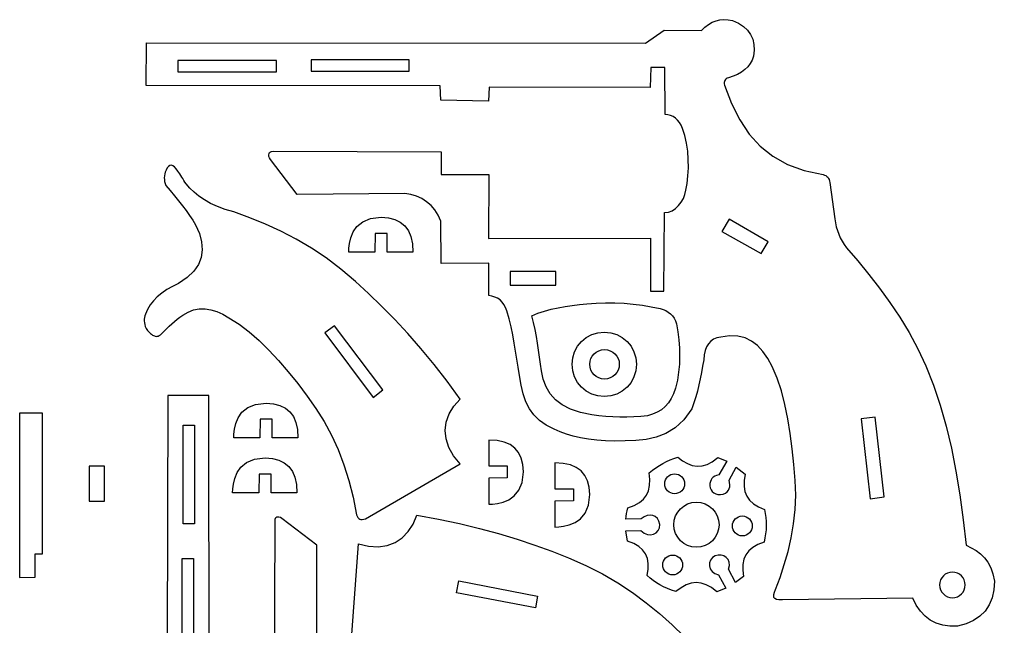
# Model space of a CAD drawing. Extents: x -8 to 105, y -78 to 79.
# Drawn here: x -4.1 to 105, y 11.2 to 79.2 of the extents above; entities that cross this region are included whole.
import ezdxf

# ---------------------------------------------------------------- set-up
doc = ezdxf.new("R2010")
doc.units = 0
doc.layers.add('CAMADA_1', color=7, linetype='CONTINUOUS')

msp = doc.modelspace()

# ---------------------------------------------------------------- linework, layer by layer
at = {"layer": 'CAMADA_1', "color": 250}
for points in [[(10.1154, 76.5784), (65.9345, 76.5233), (68.0334, 78.0087), (72.2008, 77.9402), (72.6027, 78.3275), (73.0075, 78.6399), (73.4186, 78.8798), (73.8392, 79.0495), (74.2731, 79.1513), (74.7234, 79.1876), (75.1938, 79.1607), (75.6876, 79.0729), (76.3399, 78.7729), (76.8937, 78.4106), (77.3472, 77.9887), (77.6984, 77.5098), (77.9452, 76.9766), (78.0857, 76.3918), (78.1182, 75.758), (78.0404, 75.078), (77.8837, 74.6475), (77.6708, 74.2531), (77.4019, 73.895), (77.0769, 73.5731), (76.6958, 73.2874), (76.2585, 73.0379), (75.7652, 72.8245), (75.2157, 72.6474), (75.0851, 72.6029), (74.9772, 72.5421), (74.8917, 72.465), (74.8282, 72.3716), (74.7865, 72.262), (74.7661, 72.136), (74.7668, 71.9937), (74.7882, 71.8352), (75.581, 69.7714), (76.4971, 67.946), (77.5588, 66.356), (78.7887, 64.9983), (80.2091, 63.8697), (81.8426, 62.967), (83.7116, 62.2873), (85.8385, 61.8274), (85.9914, 61.7775), (86.1265, 61.7097), (86.2436, 61.6238), (86.3427, 61.5201), (86.424, 61.3984), (86.4873, 61.2588), (86.5326, 61.1012), (86.5601, 60.9257), (87.1161, 56.8676), (87.1929, 56.4245), (87.2924, 55.9916), (87.4159, 55.5692), (87.5646, 55.1581), (87.7397, 54.7587), (87.9425, 54.3715), (88.1742, 53.9973), (88.436, 53.6364), (89.6899, 52.1602), (90.9227, 50.6567), (92.1242, 49.1141), (93.2843, 47.521), (94.3929, 45.8656), (95.44, 44.1364), (96.4154, 42.3216), (97.3091, 40.4098), (98.1625, 38.2642), (98.9188, 36.0108), (99.5852, 33.6514), (100.1686, 31.188), (100.6761, 28.6223), (101.1149, 25.9563), (101.4919, 23.1917), (101.8143, 20.3305), (102.4024, 20.0585), (102.9456, 19.7428), (103.4393, 19.3722), (103.8787, 18.9353), (104.259, 18.4208), (104.5754, 17.8174), (104.8232, 17.1138), (104.9975, 16.2987), (104.9343, 15.3246), (104.7339, 14.4416), (104.4001, 13.6532), (103.9371, 12.963), (103.349, 12.3747), (102.6397, 11.8917), (101.8132, 11.5176), (100.8737, 11.2561), (100.0061, 11.2613), (99.2074, 11.3782), (98.4776, 11.6068), (97.8169, 11.947), (97.2251, 12.3988), (96.7022, 12.9623), (96.2484, 13.6374), (95.8634, 14.4243), (81.2572, 14.2154), (80.879, 14.2299), (80.6048, 14.2745), (80.423, 14.3528), (80.3219, 14.4683), (80.29, 14.6245), (80.3156, 14.8251), (80.3874, 15.0734), (80.4936, 15.3731), (81.0042, 16.7377), (81.4764, 18.1627), (81.8956, 19.6407), (82.2474, 21.1644), (82.5174, 22.7264), (82.691, 24.3195), (82.7539, 25.9361), (82.6916, 27.5691), (82.539, 29.353), (82.3582, 31.1111), (82.1389, 32.8295), (81.8709, 34.4945), (81.5438, 36.0921), (81.1474, 37.6084), (80.6715, 39.0297), (80.1058, 40.3418), (79.6258, 41.2536), (79.0888, 42.0359), (78.4892, 42.6816), (77.822, 43.1837), (77.0819, 43.5351), (76.2637, 43.7288), (75.362, 43.7576), (74.3717, 43.6146), (73.9403, 43.5369), (73.5666, 43.391), (73.2492, 43.1772), (72.9867, 42.8952), (72.7776, 42.5453), (72.6206, 42.1272), (72.5142, 41.6412), (72.457, 41.087), (72.3367, 40.364), (72.2113, 39.6549), (72.0769, 38.9585), (71.9293, 38.2734), (71.7647, 37.5982), (71.579, 36.9317), (71.3683, 36.2724), (71.1285, 35.6191), (70.2448, 34.3856), (69.2764, 33.4747), (68.2383, 32.8361), (67.1455, 32.4198), (66.0128, 32.1756), (64.8552, 32.0534), (63.6877, 32.0031), (62.5252, 31.9744), (61.4784, 32.0221), (60.4885, 32.1039), (59.5556, 32.2199), (58.6796, 32.37), (57.8604, 32.5543), (57.0981, 32.7727), (56.3928, 33.0252), (55.7443, 33.3118), (54.839, 33.7724), (54.085, 34.3059), (53.4665, 34.9181), (52.9677, 35.6143), (52.5727, 36.4002), (52.2657, 37.2812), (52.0309, 38.2628), (51.8525, 39.3506), (51.6853, 40.2548), (51.5366, 41.159), (51.3952, 42.0632), (51.2502, 42.9674), (51.0904, 43.8716), (50.9046, 44.7758), (50.682, 45.6799), (50.4113, 46.5841), (50.2769, 46.9543), (50.1078, 47.2773), (49.9047, 47.5542), (49.6683, 47.786), (49.3995, 47.9736), (49.0991, 48.1183), (48.7676, 48.221), (48.406, 48.2826), (48.4057, 51.9019), (43.0835, 51.8821), (43.0414, 56.5975), (42.7492, 57.277), (42.3828, 57.8677), (41.9495, 58.372), (41.4566, 58.7926), (40.9112, 59.1322), (40.3206, 59.3935), (39.692, 59.579), (39.0327, 59.6913), (26.9672, 59.6142), (23.9854, 63.502), (23.8764, 63.6906), (23.8159, 63.868), (23.8001, 64.0297), (23.8255, 64.1709), (23.8884, 64.2872), (23.9852, 64.3738), (24.1122, 64.4261), (24.2659, 64.4396), (43.0835, 64.3892), (43.0752, 61.8393), (48.4089, 61.8272), (48.3872, 54.6604), (66.5092, 54.6997), (66.5165, 48.766), (67.9881, 48.7653), (68.0839, 57.5655), (68.5239, 57.622), (68.9368, 57.7818), (69.3158, 58.03), (69.6543, 58.3518), (69.9457, 58.7324), (70.1831, 59.157), (70.3599, 59.6108), (70.4694, 60.079), (70.6082, 60.8412), (70.7011, 61.6825), (70.7445, 62.578), (70.735, 63.5026), (70.6688, 64.4314), (70.5425, 65.3394), (70.3525, 66.2018), (70.0953, 66.9935), (69.9293, 67.3488), (69.7406, 67.6586), (69.5292, 67.923), (69.2952, 68.1421), (69.0385, 68.316), (68.7593, 68.4449), (68.4577, 68.5287), (68.1337, 68.5678), (68.1227, 73.821), (66.5525, 73.8014), (66.4621, 71.586), (48.4551, 71.6219), (48.3834, 70.0534), (43.0371, 70.1417), (42.9591, 71.7567), (10.0675, 71.8093), (10.1154, 76.5784), (10.1154, 76.5784)], [(13.6221, 74.5837), (13.6221, 73.3184), (24.6653, 73.3184), (24.6653, 74.5837), (13.6221, 74.5837), (13.6221, 74.5837)], [(28.5518, 74.6704), (28.5518, 73.4051), (39.4957, 73.4051), (39.4957, 74.6704), (28.5518, 74.6704), (28.5518, 74.6704)], [(33.6128, 23.7443), (33.6759, 23.5821), (33.7556, 23.4475), (33.8526, 23.342), (33.9681, 23.2671), (34.1027, 23.2242), (34.2575, 23.2149), (34.4334, 23.2408), (34.6312, 23.3032), (45.2019, 29.4302), (44.4562, 30.336), (43.9338, 31.2746), (43.6298, 32.2298), (43.5393, 33.1855), (43.6575, 34.1256), (43.9793, 35.0338), (44.5001, 35.8942), (45.2148, 36.6905), (43.7493, 38.6888), (42.2838, 40.5738), (40.8183, 42.3518), (39.3528, 44.0296), (37.8873, 45.6136), (36.4218, 47.1106), (34.9563, 48.527), (33.4909, 49.8696), (31.8702, 51.2512), (30.2249, 52.4907), (28.5559, 53.6008), (26.8643, 54.5939), (25.1511, 55.4825), (23.4172, 56.279), (21.6638, 56.9961), (19.8918, 57.6462), (18.9188, 57.9238), (18.0477, 58.2424), (17.2709, 58.5981), (16.5808, 58.9872), (15.9697, 59.4059), (15.4299, 59.8505), (14.9539, 60.3173), (14.5339, 60.8024), (14.4071, 60.9919), (14.2841, 61.1815), (14.1648, 61.369), (14.0493, 61.5528), (13.9373, 61.7308), (13.829, 61.9013), (13.7243, 62.0622), (13.6231, 62.2118), (13.4305, 62.4873), (13.2457, 62.688), (13.0686, 62.8136), (12.8992, 62.8641), (12.7374, 62.8393), (12.5829, 62.739), (12.4358, 62.563), (12.2958, 62.3114), (12.2098, 62.1041), (12.1478, 61.8953), (12.1099, 61.6849), (12.0962, 61.4731), (12.1065, 61.2598), (12.1409, 61.045), (12.1995, 60.8286), (12.2821, 60.6108), (12.7753, 60.0261), (13.2483, 59.4513), (13.7002, 58.8866), (14.1301, 58.332), (14.5369, 57.7877), (14.9197, 57.2539), (15.2775, 56.7306), (15.6093, 56.218), (16.0312, 55.2367), (16.2813, 54.2986), (16.3513, 53.4047), (16.2327, 52.556), (15.9172, 51.7536), (15.3962, 50.9983), (14.6615, 50.2912), (13.7045, 49.6333), (13.0148, 49.3017), (12.386, 48.9436), (11.8198, 48.5583), (11.3175, 48.1451), (10.8807, 47.7035), (10.5111, 47.2327), (10.2101, 46.7321), (9.9792, 46.201), (9.9237, 46.0236), (9.8828, 45.8391), (9.8586, 45.6475), (9.8533, 45.4488), (9.8691, 45.2429), (9.908, 45.0299), (9.9722, 44.8098), (10.0638, 44.5825), (10.134, 44.4841), (10.2089, 44.3886), (10.2889, 44.296), (10.3745, 44.206), (10.4662, 44.1184), (10.5645, 44.0328), (10.6698, 43.9492), (10.7826, 43.8671), (10.8857, 43.8079), (10.9893, 43.7616), (11.0941, 43.7304), (11.2009, 43.7164), (11.3104, 43.7219), (11.4232, 43.7491), (11.54, 43.8), (11.6615, 43.8769), (12.0142, 44.218), (12.3436, 44.5404), (12.6558, 44.8443), (12.9565, 45.1297), (13.2517, 45.3968), (13.5474, 45.6457), (13.8495, 45.8763), (14.1638, 46.0889), (14.7672, 46.4371), (15.3856, 46.6691), (16.0173, 46.788), (16.6608, 46.797), (17.3146, 46.699), (17.9771, 46.4971), (18.6467, 46.1944), (19.3219, 45.7939), (20.4728, 45.0725), (21.6035, 44.2246), (22.7163, 43.2598), (23.8135, 42.1878), (24.8973, 41.0182), (25.9699, 39.7607), (27.0337, 38.4248), (28.0907, 37.0204), (29.0745, 35.6332), (29.9808, 34.1764), (30.8065, 32.646), (31.5482, 31.0378), (32.2029, 29.3477), (32.7673, 27.5714), (33.2384, 25.705), (33.6128, 23.7443), (33.6128, 23.7443)], [(35.6459, 53.155), (32.7328, 53.155), (32.7628, 53.5728), (32.8272, 54.126), (32.9695, 54.7569), (33.2332, 55.4075), (33.662, 56.0201), (34.2994, 56.5368), (35.1889, 56.8998), (36.3742, 57.0513), (37.1861, 56.9732), (37.8999, 56.7885), (38.5118, 56.4919), (39.0179, 56.0784), (39.4143, 55.5429), (39.6972, 54.8802), (39.8627, 54.0853), (39.9069, 53.1532), (37.0296, 53.1532), (37.0296, 55.2306), (35.6823, 55.2306), (35.6459, 53.155), (35.6459, 53.155)], [(75.306, 56.8464), (74.498, 55.4714), (78.8924, 53.0048), (79.672, 54.309), (75.306, 56.8464), (75.306, 56.8464)], [(50.8172, 50.9944), (50.8172, 49.4543), (55.8968, 49.4543), (55.8968, 50.9944), (50.8172, 50.9944), (50.8172, 50.9944)], [(67.5761, 46.8186), (67.9136, 46.7257), (68.2209, 46.5986), (68.4978, 46.4374), (68.7443, 46.2421), (68.9605, 46.0126), (69.1464, 45.749), (69.3019, 45.4512), (69.4271, 45.1193), (69.5684, 44.2165), (69.6742, 43.3138), (69.74, 42.4111), (69.761, 41.5083), (69.7327, 40.6055), (69.6505, 39.7028), (69.5097, 38.8), (69.3057, 37.8972), (69.0889, 37.2884), (68.8216, 36.7441), (68.5044, 36.2642), (68.1374, 35.8489), (67.7212, 35.498), (67.256, 35.2117), (66.7422, 34.9898), (66.1802, 34.8323), (65.4121, 34.7466), (64.6402, 34.6929), (63.8645, 34.6691), (63.085, 34.673), (62.3017, 34.7026), (61.5146, 34.7555), (60.7238, 34.8299), (59.9291, 34.9234), (58.6575, 35.1904), (57.5634, 35.5656), (56.6393, 36.0445), (55.8781, 36.6227), (55.2723, 37.2957), (54.8148, 38.0591), (54.4982, 38.9085), (54.3153, 39.8393), (54.1887, 40.6131), (54.0763, 41.3869), (53.9697, 42.1607), (53.8601, 42.9345), (53.7392, 43.7083), (53.5984, 44.4821), (53.4291, 45.2559), (53.2229, 46.0297), (53.916, 46.3106), (54.6383, 46.5502), (55.3863, 46.7526), (56.1565, 46.922), (56.9452, 47.0623), (57.7489, 47.1777), (58.5642, 47.2723), (59.3875, 47.3502), (60.4214, 47.4217), (61.4618, 47.458), (62.5041, 47.4572), (63.5435, 47.417), (64.5751, 47.3352), (65.5943, 47.2096), (66.5962, 47.0382), (67.5761, 46.8186), (67.5761, 46.8186)], [(35.4752, 36.8764), (36.5663, 37.7156), (31.1531, 44.8913), (30.062, 44.094), (35.4752, 36.8764), (35.4752, 36.8764)], [(61.3349, 44.1906), (62.0616, 44.1173), (62.7386, 43.9071), (63.3512, 43.5746), (63.885, 43.1342), (64.3255, 42.6004), (64.658, 41.9877), (64.8682, 41.3108), (64.9415, 40.5841), (64.8682, 39.8573), (64.658, 39.1804), (64.3255, 38.5677), (63.885, 38.034), (63.3512, 37.5935), (62.7386, 37.2609), (62.0616, 37.0508), (61.3349, 36.9775), (60.6081, 37.0508), (59.9312, 37.2609), (59.3186, 37.5935), (58.7848, 38.034), (58.3444, 38.5677), (58.0118, 39.1804), (57.8017, 39.8573), (57.7284, 40.5841), (57.8017, 41.3108), (58.0118, 41.9877), (58.3444, 42.6004), (58.7848, 43.1342), (59.3186, 43.5746), (59.9312, 43.9071), (60.6081, 44.1173), (61.3349, 44.1906), (61.3349, 44.1906)], [(61.3591, 42.242), (61.6928, 42.2083), (62.0037, 42.1118), (62.285, 41.9591), (62.5301, 41.7569), (62.7323, 41.5118), (62.885, 41.2305), (62.9816, 40.9196), (63.0152, 40.5859), (62.9816, 40.2522), (62.885, 39.9413), (62.7323, 39.66), (62.5301, 39.4149), (62.285, 39.2126), (62.0037, 39.0599), (61.6928, 38.9633), (61.3591, 38.9297), (61.0254, 38.9633), (60.7146, 39.0599), (60.4333, 39.2126), (60.1882, 39.4149), (59.9859, 39.66), (59.8333, 39.9413), (59.7367, 40.2522), (59.7031, 40.5859), (59.7367, 40.9196), (59.8333, 41.2305), (59.9859, 41.5118), (60.1882, 41.7569), (60.4333, 41.9591), (60.7146, 42.1118), (61.0254, 42.2083), (61.3591, 42.242), (61.3591, 42.242)], [(22.779, 32.3536), (19.8659, 32.3536), (19.896, 32.7714), (19.9603, 33.3246), (20.1026, 33.9555), (20.3663, 34.6061), (20.7951, 35.2187), (21.4325, 35.7354), (22.322, 36.0984), (23.5073, 36.2499), (24.3192, 36.1718), (25.033, 35.9871), (25.6449, 35.6905), (26.1511, 35.2769), (26.5474, 34.7414), (26.8303, 34.0788), (26.9958, 33.2839), (27.04, 32.3518), (24.1627, 32.3518), (24.1627, 34.4292), (22.8154, 34.4292), (22.779, 32.3536), (22.779, 32.3536)], [(-2.349, 19.3684), (-1.5126, 19.3632), (-1.5126, 35.1005), (-4.1015, 35.1005), (-4.0928, 16.7282), (-2.3402, 16.7459), (-2.349, 19.3684), (-2.349, 19.3684)], [(91.6353, 34.685), (90.0747, 34.4899), (91.0891, 25.5164), (92.6497, 25.7505), (91.6353, 34.685), (91.6353, 34.685)], [(14.204, 33.767), (15.4693, 33.767), (15.4693, 22.7238), (14.204, 22.7238), (14.204, 33.767), (14.204, 33.767)], [(48.3989, 27.8308), (48.3989, 24.9176), (48.8166, 24.9477), (49.3699, 25.0121), (50.0008, 25.1544), (50.6514, 25.4181), (51.264, 25.8469), (51.7807, 26.4843), (52.1437, 27.3738), (52.2952, 28.559), (52.2171, 29.3709), (52.0323, 30.0848), (51.7357, 30.6967), (51.3222, 31.2028), (50.7867, 31.5992), (50.1241, 31.8821), (49.3292, 32.0476), (48.3971, 32.0918), (48.3971, 29.2145), (50.4745, 29.2145), (50.4745, 27.8672), (48.3989, 27.8308), (48.3989, 27.8308)], [(22.6631, 26.2099), (19.7499, 26.2099), (19.78, 26.6277), (19.8444, 27.1809), (19.9867, 27.8118), (20.2504, 28.4625), (20.6792, 29.075), (21.3166, 29.5918), (22.2061, 29.9548), (23.3913, 30.1062), (24.2033, 30.0282), (24.9171, 29.8434), (25.529, 29.5468), (26.0351, 29.1333), (26.4315, 28.5978), (26.7144, 27.9351), (26.8799, 27.1403), (26.9241, 26.2081), (24.0468, 26.2081), (24.0468, 28.2855), (22.6995, 28.2855), (22.6631, 26.2099), (22.6631, 26.2099)], [(55.8176, 25.2806), (55.8176, 22.3674), (56.2354, 22.3975), (56.7886, 22.4619), (57.4195, 22.6042), (58.0701, 22.8679), (58.6827, 23.2967), (59.1994, 23.9341), (59.5625, 24.8236), (59.7139, 26.0088), (59.6359, 26.8207), (59.4511, 27.5346), (59.1545, 28.1465), (58.741, 28.6526), (58.2055, 29.049), (57.5428, 29.3319), (56.748, 29.4974), (55.8158, 29.5416), (55.8158, 26.6643), (57.8932, 26.6643), (57.8932, 25.317), (55.8176, 25.2806), (55.8176, 25.2806)], [(65.4773, 23.2719), (63.7438, 23.2464), (63.7814, 23.5614), (63.8314, 23.8764), (63.8939, 24.1914), (63.9689, 24.5064), (64.6779, 24.788), (65.256, 25.1123), (65.7097, 25.4882), (66.046, 25.9243), (66.2714, 26.4294), (66.3928, 27.0124), (66.4168, 27.682), (66.3502, 28.447), (66.7251, 28.739), (67.1065, 29.0115), (67.4946, 29.2637), (67.8902, 29.4947), (68.2935, 29.704), (68.7051, 29.8906), (69.1255, 30.0538), (69.5551, 30.1929), (70.0943, 29.7843), (70.6314, 29.4734), (71.1703, 29.2685), (71.7148, 29.1784), (72.2687, 29.2115), (72.8361, 29.3764), (73.4207, 29.6815), (74.0265, 30.1354), (75.0349, 29.7255), (74.1437, 28.2173), (73.9013, 28.1511), (73.695, 28.061), (73.5235, 27.9465), (73.3854, 27.8067), (73.2795, 27.6411), (73.2043, 27.449), (73.1586, 27.2296), (73.1409, 26.9823), (73.1912, 26.757), (73.2856, 26.547), (73.4215, 26.3601), (73.5965, 26.2043), (73.8082, 26.0875), (74.0539, 26.0178), (74.3313, 26.0031), (74.6378, 26.0513), (74.8798, 26.1754), (75.0721, 26.3188), (75.2168, 26.4822), (75.3158, 26.6661), (75.3714, 26.8711), (75.3856, 27.0979), (75.3606, 27.3471), (75.2983, 27.6195), (76.102, 29.07), (77.1163, 28.2865), (77.002, 27.5698), (76.9877, 26.9243), (77.0782, 26.3459), (77.278, 25.8306), (77.5919, 25.3743), (78.0244, 24.9729), (78.5802, 24.6222), (79.2641, 24.3182), (79.3503, 23.8809), (79.4118, 23.4345), (79.4476, 22.9812), (79.4567, 22.5234), (79.4382, 22.0632), (79.3911, 21.6031), (79.3144, 21.1451), (79.2071, 20.6916), (78.5195, 20.4174), (77.9528, 20.0897), (77.504, 19.7054), (77.1702, 19.2619), (76.9484, 18.7561), (76.8355, 18.1853), (76.8288, 17.5466), (76.925, 16.8372), (76.0272, 16.1638), (75.2467, 17.6654), (75.3287, 18.0742), (75.3018, 18.4311), (75.1817, 18.7302), (74.9839, 18.9658), (74.7238, 19.1321), (74.4172, 19.2231), (74.0794, 19.2331), (73.7261, 19.1562), (73.4241, 18.9421), (73.2175, 18.6656), (73.1088, 18.3499), (73.1005, 18.0184), (73.1953, 17.6944), (73.3957, 17.4011), (73.7044, 17.162), (74.1239, 17.0003), (74.9423, 15.5278), (73.9322, 15.1162), (73.3285, 15.5898), (72.7446, 15.9172), (72.1747, 16.1044), (71.6129, 16.1576), (71.0535, 16.083), (70.4905, 15.8866), (69.9181, 15.5748), (69.3306, 15.1537), (68.8487, 15.3022), (68.3931, 15.4743), (67.9626, 15.6692), (67.5564, 15.8857), (67.1731, 16.123), (66.8118, 16.38), (66.4713, 16.6558), (66.1507, 16.9494), (66.2572, 17.6537), (66.2605, 18.2881), (66.1576, 18.8558), (65.9455, 19.36), (65.6211, 19.8037), (65.1814, 20.19), (64.6234, 20.5222), (63.944, 20.8033), (63.7385, 21.9625), (65.4273, 21.9639), (65.794, 21.6895), (66.1633, 21.541), (66.5194, 21.5069), (66.8464, 21.5757), (67.1284, 21.7357), (67.3496, 21.9753), (67.494, 22.2829), (67.5458, 22.6471), (67.4433, 23.0253), (67.271, 23.3212), (67.0415, 23.5332), (66.7674, 23.6594), (66.4613, 23.6981), (66.1359, 23.6476), (65.8036, 23.5061), (65.4773, 23.2719), (65.4773, 23.2719)], [(3.6822, 25.2793), (5.4162, 25.2793), (5.4162, 29.1808), (3.6822, 29.1808), (3.6822, 25.2793), (3.6822, 25.2793)], [(69.2084, 28.3217), (69.433, 28.2991), (69.6422, 28.2341), (69.8315, 28.1313), (69.9964, 27.9952), (70.1325, 27.8302), (70.2353, 27.6409), (70.3003, 27.4317), (70.3229, 27.207), (70.3003, 26.9824), (70.2353, 26.7732), (70.1325, 26.5839), (69.9964, 26.4189), (69.8315, 26.2828), (69.6422, 26.18), (69.433, 26.1151), (69.2084, 26.0924), (68.9838, 26.1151), (68.7746, 26.18), (68.5852, 26.2828), (68.4203, 26.4189), (68.2842, 26.5839), (68.1814, 26.7732), (68.1165, 26.9824), (68.0938, 27.207), (68.1165, 27.4317), (68.1814, 27.6409), (68.2842, 27.8302), (68.4203, 27.9952), (68.5852, 28.1313), (68.7746, 28.2341), (68.9838, 28.2991), (69.2084, 28.3217), (69.2084, 28.3217)], [(71.6454, 25.1539), (72.1542, 25.1026), (72.6282, 24.9554), (73.0571, 24.7226), (73.4309, 24.4142), (73.7393, 24.0405), (73.9721, 23.6115), (74.1192, 23.1376), (74.1705, 22.6287), (74.1192, 22.1199), (73.9721, 21.6459), (73.7393, 21.217), (73.4309, 20.8433), (73.0571, 20.535), (72.6282, 20.3021), (72.1542, 20.1549), (71.6454, 20.1036), (71.1366, 20.1549), (70.6626, 20.3021), (70.2337, 20.535), (69.8599, 20.8433), (69.5516, 21.217), (69.3188, 21.6459), (69.1716, 22.1199), (69.1203, 22.6287), (69.1716, 23.1376), (69.3188, 23.6115), (69.5516, 24.0405), (69.8599, 24.4142), (70.2337, 24.7226), (70.6626, 24.9554), (71.1366, 25.1026), (71.6454, 25.1539), (71.6454, 25.1539)], [(76.7805, 23.6052), (77.0051, 23.5826), (77.2143, 23.5176), (77.4036, 23.4148), (77.5686, 23.2787), (77.7047, 23.1138), (77.8074, 22.9244), (77.8724, 22.7152), (77.895, 22.4906), (77.8724, 22.266), (77.8074, 22.0568), (77.7047, 21.8674), (77.5686, 21.7025), (77.4036, 21.5663), (77.2143, 21.4636), (77.0051, 21.3986), (76.7805, 21.3759), (76.5559, 21.3986), (76.3467, 21.4636), (76.1574, 21.5663), (75.9925, 21.7025), (75.8563, 21.8674), (75.7536, 22.0568), (75.6886, 22.266), (75.666, 22.4906), (75.6886, 22.7152), (75.7536, 22.9244), (75.8563, 23.1138), (75.9925, 23.2787), (76.1574, 23.4148), (76.3467, 23.5176), (76.5559, 23.5826), (76.7805, 23.6052), (76.7805, 23.6052)], [(14.1173, 18.8373), (15.3826, 18.8373), (15.3826, 7.8934), (14.1173, 7.8934), (14.1173, 18.8373), (14.1173, 18.8373)], [(68.9873, 19.2388), (69.2119, 19.2162), (69.4211, 19.1512), (69.6104, 19.0484), (69.7753, 18.9123), (69.9114, 18.7473), (70.0142, 18.558), (70.0792, 18.3488), (70.1018, 18.1241), (70.0792, 17.8995), (70.0142, 17.6903), (69.9114, 17.501), (69.7753, 17.336), (69.6104, 17.1999), (69.4211, 17.0971), (69.2119, 17.0321), (68.9873, 17.0095), (68.7627, 17.0321), (68.5535, 17.0971), (68.3642, 17.1999), (68.1992, 17.336), (68.0631, 17.501), (67.9604, 17.6903), (67.8954, 17.8995), (67.8727, 18.1241), (67.8954, 18.3488), (67.9604, 18.558), (68.0631, 18.7473), (68.1992, 18.9123), (68.3642, 19.0484), (68.5535, 19.1512), (68.7627, 19.2162), (68.9873, 19.2388), (68.9873, 19.2388)], [(44.7808, 15.0166), (45.0569, 16.3651), (53.8793, 14.6453), (53.641, 13.3152), (44.7808, 15.0166), (44.7808, 15.0166)], [(98.857, 15.8885), (98.8861, 15.6), (98.9695, 15.3313), (99.1015, 15.0881), (99.2764, 14.8762), (99.4883, 14.7013), (99.7315, 14.5693), (100.0002, 14.4859), (100.2887, 14.4568), (100.5772, 14.4859), (100.8459, 14.5693), (101.0891, 14.7013), (101.301, 14.8762), (101.4759, 15.0881), (101.6079, 15.3313), (101.6913, 15.6), (101.7204, 15.8885), (101.6913, 16.177), (101.6079, 16.4457), (101.4759, 16.6889), (101.301, 16.9008), (101.0891, 17.0756), (100.8459, 17.2076), (100.5772, 17.2911), (100.2887, 17.3202), (100.0002, 17.2911), (99.7315, 17.2076), (99.4883, 17.0756), (99.2764, 16.9008), (99.1015, 16.6889), (98.9695, 16.4457), (98.8861, 16.177), (98.857, 15.8885), (98.857, 15.8885)]]:
    msp.add_lwpolyline(points, close=True, dxfattribs=at)
for points in [[(17.1266, 4.3821), (17.074, 37.0824), (12.4963, 37.0824), (12.4963, 37.0824), (12.4963, 37.0824), (12.36, -18.354)], [(29.1537, 8.3851), (29.1735, 20.3443), (25.2598, 23.3261), (25.088, 23.4194), (24.9333, 23.4707), (24.7972, 23.4834), (24.6814, 23.4602), (24.5873, 23.4044), (24.5166, 23.3189), (24.4709, 23.207), (24.4516, 23.0715), (24.3985, 4.3056)], [(32.9513, 8.3079), (33.8244, 20.4946), (34.9654, 20.2215), (36.038, 20.1634), (37.0298, 20.3089), (37.9284, 20.6466), (38.7216, 21.1648), (39.3968, 21.8523), (39.9418, 22.6975), (40.3442, 23.6889), (42.7828, 23.2478), (45.1194, 22.7569), (47.3599, 22.2191), (49.5102, 21.6374), (51.5764, 21.0147), (53.5643, 20.3537), (55.4798, 19.6575), (57.3289, 18.9288), (59.2811, 18.0778), (61.1165, 17.1424), (62.8459, 16.129), (64.48, 15.0439), (66.0297, 13.8936), (67.5057, 12.6844), (68.9189, 11.4228), (70.2799, 10.1151)]]:
    msp.add_lwpolyline(points, dxfattribs=at)

doc.saveas('drawing.dxf')
